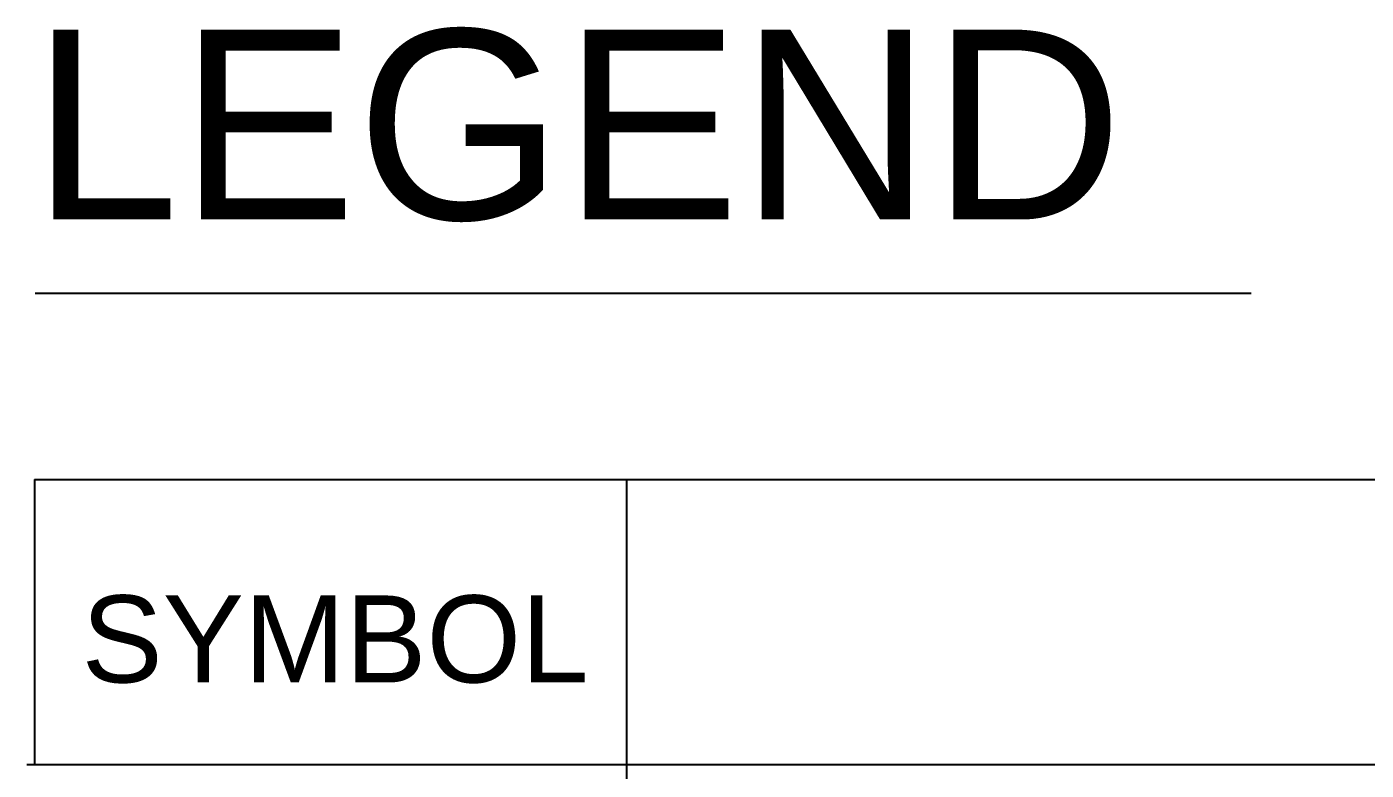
# Model space of a CAD drawing. Header units: inches. Extents: x -86408137 to 595769, y 1041006 to 3160331.
# Drawn here: x 426608 to 429250, y 1067654 to 1069121 of the extents above; entities that cross this region are included whole.
import ezdxf

# ---------------------------------------------------------------- set-up
doc = ezdxf.new("R2010")
doc.units = ezdxf.units.IN
doc.header["$MEASUREMENT"] = 0
doc.layers.add('LAMPU', color=7, linetype='Continuous')
doc.styles.add('ARIAL2', font='arial.ttf', dxfattribs={"height": 200})

msp = doc.modelspace()

# ---------------------------------------------------------------- linework, layer by layer
at = {"layer": 'LAMPU', "color": 1, "linetype": 'Continuous'}
for p, q in [((426624.6, 1068594.9), (429023.4, 1068594.9)), ((426623.8, 1068227.3), (436714, 1068227.3)), ((426623.8, 1068227.3), (426623.8, 1067665.3)), ((427791.4, 1068227.3), (427791.4, 1066115.8)), ((426608.3, 1067665.3), (436714, 1067665.3))]:
    msp.add_line(p, q, dxfattribs=at)

# ---------------------------------------------------------------- texts
at = {"layer": 'LAMPU', "style": 'ARIAL2'}
for s, height, p in [('LEGEND', 374.77, (426617.9, 1068740.6)), ('SYMBOL', 171.84, (426716.3, 1067826.9))]:
    msp.add_text(s, height=height, dxfattribs=at).set_placement(p)

doc.saveas('drawing.dxf')
